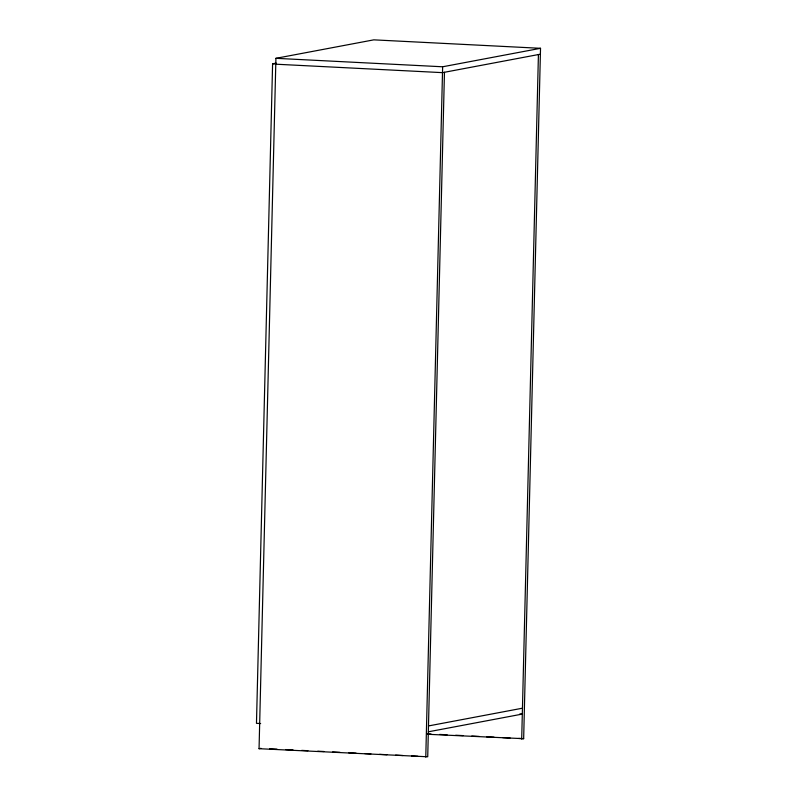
<?xml version="1.0" encoding="UTF-8"?>
<svg xmlns="http://www.w3.org/2000/svg" width="797" height="797" viewBox="0 0 797 797"><rect width="100%" height="100%" fill="white"/><g stroke="black" fill="none" stroke-linecap="round" stroke-linejoin="round"><path stroke-width="1.2" d="M276.24 63.112L272.594 63.8L256.475 723.327L260.639 723.537M444.457 72.278L427.73 756.781L259.055 748.692L275.921 58.32L373.803 39.85L540.525 48.308L523.659 738.68L427.8 734.286M425.777 757.15L442.644 66.779L540.525 48.308M521.696 739.048L538.423 54.555M540.386 54.186L442.504 72.647L275.782 64.198M259.055 748.692L261.008 748.323M428.487 725.937L522.453 708.204M428.338 731.805L522.304 714.082L519.833 713.953M275.921 58.32L442.644 66.779M272.594 63.8L275.722 63.959M427.322 733.798L431.028 733.987M439.675 734.426L447.087 734.794M455.735 735.232L463.137 735.611M471.784 736.049L479.196 736.428M486.608 736.807L494.01 737.175M502.658 737.614L510.07 737.992M518.717 738.43L523.659 738.68M269.595 748.762L277.007 749.13M285.655 749.569L293.067 749.947M301.714 750.385L307.891 750.704M317.774 751.202L323.951 751.511M332.598 751.96L340.01 752.328M348.658 752.766L356.08 753.145M364.727 753.583L370.904 753.902M379.551 754.341L386.963 754.709M395.611 755.148L403.023 755.526M411.67 755.964L417.847 756.283"/></g></svg>
